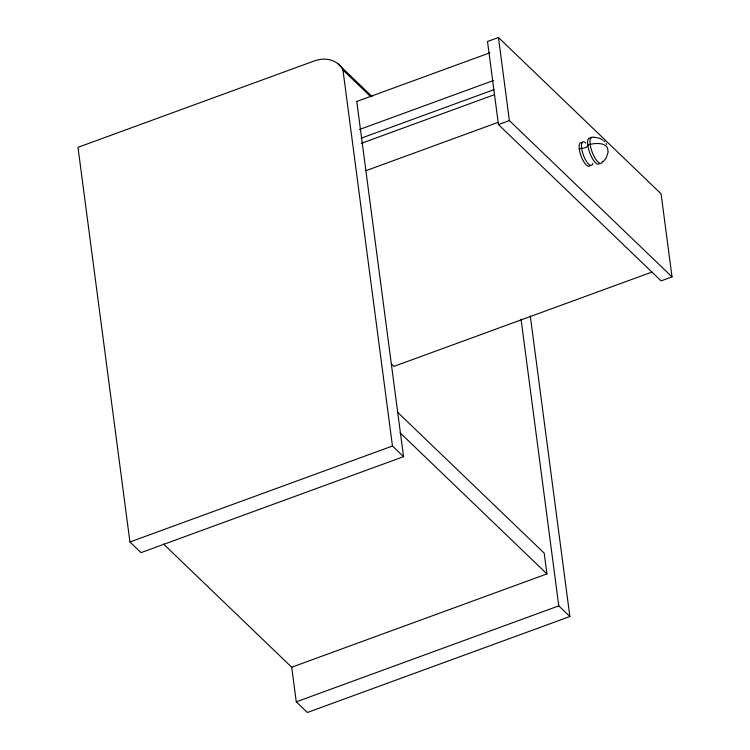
<?xml version="1.0" encoding="UTF-8"?>
<svg xmlns="http://www.w3.org/2000/svg" width="750" height="750" viewBox="0 0 750 750"><rect width="100%" height="100%" fill="white"/><g stroke="black" fill="none" stroke-linecap="round" stroke-linejoin="round"><path stroke-width="1.12" d="M608.222 151.809L606.169 158.044L603.15 161.719M607.847 151.191C608.766 141.684 593.747 142.725 587.794 145.144C587.316 149.006 581.719 147.591 579.263 149.072M498.45 37.5L487.509 41.503L498.45 124.584L661.078 280.884L672.019 276.881L661.078 193.8L498.45 37.5L509.381 120.591L672.019 276.881M357.019 101.372L489.919 52.781M359.559 129.469L493.566 80.475M361.097 138.225L493.997 89.634M361.388 143.316L494.288 94.725M366.131 170.606L497.934 122.419M498.45 124.584L509.381 120.591M652.078 272.016L393.956 366.384L391.425 363.956M129.938 541.997L392.456 446.016L403.538 456.666L141.028 552.647L129.938 541.997L77.981 147.338L314.062 61.022A31.134 24.347 -46.1 0 1 342.956 70.031L370.837 96.825M163.472 543.975L291.713 667.228L546.928 573.909L544.2 553.144L397.397 412.05M296.269 701.841L558.778 605.869L569.869 616.519L307.359 712.5L296.269 701.841L291.713 667.228M593.597 137.128L599.438 138.206L603.028 140.25M338.128 63.919L372.103 96.572M400.125 432.825L546.928 573.909M604.031 141.019L604.884 141.909M606.141 143.541L606.675 144.394M530.297 315.966L569.869 616.519M521.034 319.144L558.778 605.869M356.775 101.456L403.538 456.666M342.956 70.031L392.456 446.016M602.541 161.278A13.856 4.575 69.9 0 1 592.369 152.616A13.856 4.575 69.9 0 1 593.278 137.447M599.513 163.603A13.856 4.575 69.9 0 1 589.397 151.772A13.856 4.575 69.9 0 1 590.925 138.309M592.791 163.537A12.497 4.125 69.9 0 1 583.059 154.191A12.497 4.125 69.9 0 1 585.844 143.091M589.819 165.722A12.497 4.125 69.9 0 1 580.706 155.053A12.497 4.125 69.9 0 1 582.084 142.912"/></g></svg>
